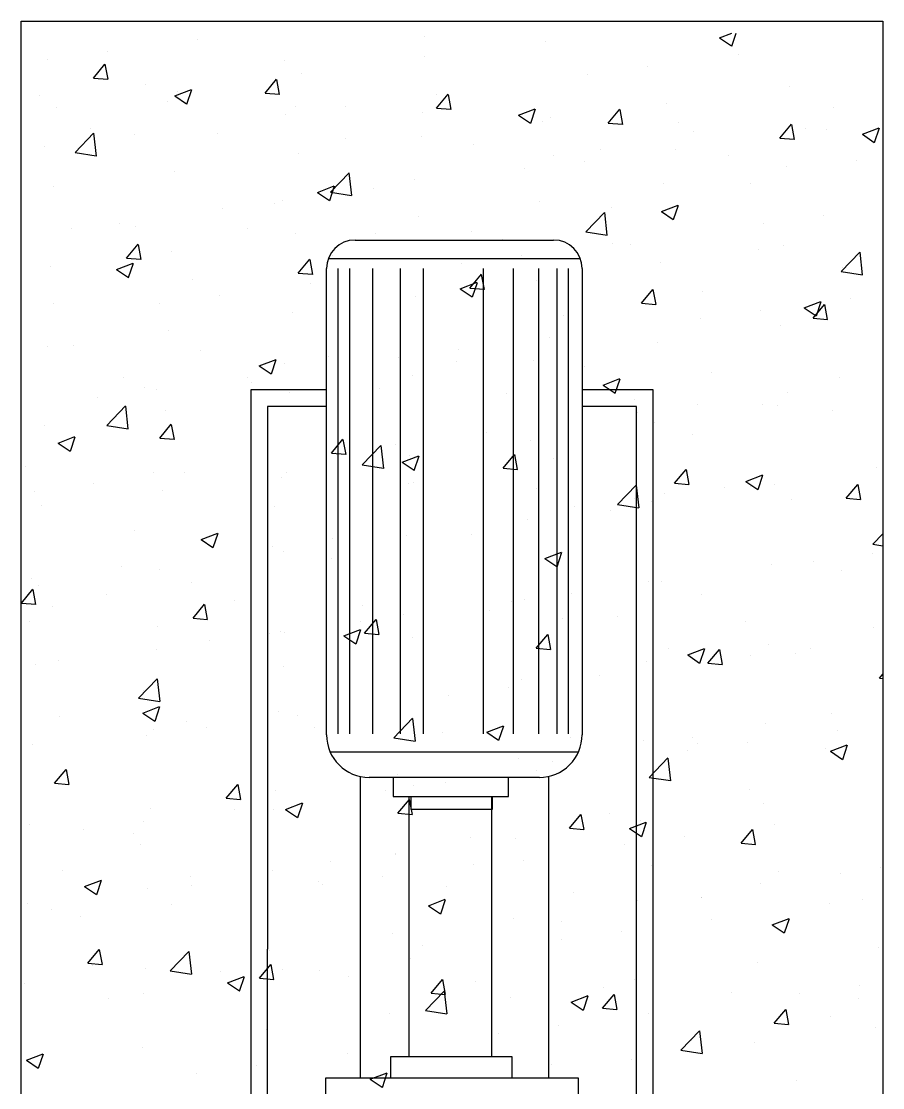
# Model space of a CAD drawing. Header units: inches. Extents: x -90 to 2036, y -33 to 3377.
# Drawn here: x 1088.41 to 1123.84, y 3286.74 to 3330.6 of the extents above; entities that cross this region are included whole.
import ezdxf

# ---------------------------------------------------------------- set-up
doc = ezdxf.new("R2010")
doc.units = ezdxf.units.IN
doc.header["$MEASUREMENT"] = 0
doc.layers.add('First floor Utility', color=69, linetype='CONTINUOUS')

msp = doc.modelspace()

# ---------------------------------------------------------------- linework, layer by layer
at = {"layer": 'First floor Utility', "color": 253, "linetype": 'Continuous'}
for p, q in [((1088.41, 3330.597, -409.449), (1123.843, 3330.597, -409.449)), ((1088.41, 3259.731, -409.449), (1088.41, 3330.597, -409.449)), ((1123.843, 3330.597, -409.449), (1123.843, 3259.731, -409.449)), ((1095.666, 3329.838, -409.449), (1095.666, 3329.838, -409.449)), ((1104.988, 3329.983, -409.449), (1104.988, 3329.983, -409.449)), ((1109.953, 3329.76, -409.449), (1109.953, 3329.76, -409.449)), ((1117.134, 3329.913, -409.449), (1117.633, 3330.105, -409.449)), ((1117.134, 3329.913, -409.449), (1117.623, 3329.583, -409.449)), ((1117.635, 3329.58, -409.449), (1117.811, 3330.105, -409.449)), ((1091.939, 3329.347, -409.449), (1091.939, 3329.347, -409.449)), ((1089.475, 3329.023, -409.449), (1089.475, 3329.023, -409.449)), ((1099.248, 3328.998, -409.449), (1099.248, 3328.998, -409.449)), ((1104.982, 3329.13, -409.449), (1104.982, 3329.13, -409.449)), ((1117.893, 3329.223, -409.449), (1117.893, 3329.223, -409.449)), ((1091.376, 3328.266, -409.449), (1091.85, 3328.831, -409.449)), ((1091.976, 3328.212, -409.449), (1091.862, 3328.829, -409.449)), ((1114.165, 3328.732, -409.449), (1114.165, 3328.732, -409.449)), ((1091.376, 3328.266, -409.449), (1091.964, 3328.215, -409.449)), ((1093.508, 3328.013, -409.449), (1093.508, 3328.013, -409.449)), ((1098.435, 3327.648, -409.449), (1098.91, 3328.214, -409.449)), ((1099.035, 3327.594, -409.449), (1098.922, 3328.211, -409.449)), ((1099.928, 3328.437, -409.449), (1099.928, 3328.437, -409.449)), ((1111.701, 3328.408, -409.449), (1111.701, 3328.408, -409.449)), ((1094.719, 3327.527, -409.449), (1095.408, 3327.791, -409.449)), ((1094.816, 3327.699, -409.449), (1094.816, 3327.699, -409.449)), ((1095.22, 3327.194, -409.449), (1095.42, 3327.789, -409.449)), ((1098.435, 3327.648, -409.449), (1099.024, 3327.597, -409.449)), ((1105.485, 3327.589, -409.449), (1105.485, 3327.589, -409.449)), ((1105.495, 3327.031, -409.449), (1105.969, 3327.596, -409.449)), ((1106.095, 3326.976, -409.449), (1105.981, 3327.593, -409.449)), ((1119.999, 3327.915, -409.449), (1119.999, 3327.915, -409.449)), ((1089.164, 3327.528, -409.449), (1089.164, 3327.528, -409.449)), ((1094.418, 3327.306, -409.449), (1094.418, 3327.306, -409.449)), ((1094.719, 3327.527, -409.449), (1095.208, 3327.197, -409.449)), ((1114.945, 3327.222, -409.449), (1114.945, 3327.222, -409.449)), ((1089.844, 3327.069, -409.449), (1089.844, 3327.069, -409.449)), ((1099.293, 3326.774, -409.449), (1099.293, 3326.774, -409.449)), ((1099.672, 3327.084, -409.449), (1099.672, 3327.084, -409.449)), ((1101.757, 3327.099, -409.449), (1101.757, 3327.099, -409.449)), ((1104.926, 3326.862, -409.449), (1104.926, 3326.862, -409.449)), ((1105.495, 3327.031, -409.449), (1106.083, 3326.979, -409.449)), ((1108.864, 3326.739, -409.449), (1109.553, 3327.003, -409.449)), ((1108.864, 3326.739, -409.449), (1109.353, 3326.408, -409.449)), ((1109.365, 3326.405, -409.449), (1109.565, 3327, -409.449)), ((1112.555, 3326.413, -409.449), (1113.029, 3326.979, -409.449)), ((1113.155, 3326.359, -409.449), (1113.041, 3326.976, -409.449)), ((1121.802, 3327.066, -409.449), (1121.802, 3327.066, -409.449)), ((1109.833, 3326.484, -409.449), (1109.833, 3326.484, -409.449)), ((1110.18, 3326.64, -409.449), (1110.18, 3326.64, -409.449)), ((1112.555, 3326.413, -409.449), (1113.143, 3326.362, -409.449)), ((1115.435, 3326.418, -409.449), (1115.435, 3326.418, -409.449)), ((1119.614, 3325.795, -409.449), (1120.089, 3326.361, -409.449)), ((1120.214, 3325.741, -409.449), (1120.101, 3326.358, -409.449)), ((1090.619, 3325.198, -409.449), (1091.386, 3325.997, -409.449)), ((1091.239, 3326.205, -409.449), (1091.239, 3326.205, -409.449)), ((1091.507, 3325.058, -409.449), (1091.398, 3325.993, -409.449)), ((1093.077, 3325.956, -409.449), (1093.077, 3325.956, -409.449)), ((1096.493, 3325.983, -409.449), (1096.493, 3325.983, -409.449)), ((1104.862, 3325.854, -409.449), (1104.862, 3325.854, -409.449)), ((1116.062, 3326.081, -409.449), (1116.062, 3326.081, -409.449)), ((1120.689, 3326.196, -409.449), (1120.689, 3326.196, -409.449)), ((1121.519, 3326.159, -409.449), (1121.519, 3326.159, -409.449)), ((1123.009, 3325.95, -409.449), (1123.698, 3326.215, -409.449)), ((1123.009, 3325.95, -409.449), (1123.498, 3325.62, -409.449)), ((1123.51, 3325.617, -409.449), (1123.71, 3326.212, -409.449)), ((1089.349, 3325.465, -409.449), (1089.349, 3325.465, -409.449)), ((1101.747, 3325.761, -409.449), (1101.747, 3325.761, -409.449)), ((1107.002, 3325.539, -409.449), (1107.002, 3325.539, -409.449)), ((1119.614, 3325.795, -409.449), (1120.202, 3325.744, -409.449)), ((1090.619, 3325.198, -409.449), (1091.495, 3325.062, -409.449)), ((1099.808, 3325.161, -409.449), (1099.808, 3325.161, -409.449)), ((1110.322, 3325.096, -409.449), (1110.322, 3325.096, -409.449)), ((1112.256, 3325.317, -409.449), (1112.256, 3325.317, -409.449)), ((1115.303, 3325.341, -409.449), (1115.303, 3325.341, -409.449)), ((1117.51, 3325.096, -409.449), (1117.51, 3325.096, -409.449)), ((1109.112, 3324.526, -409.449), (1109.112, 3324.526, -409.449)), ((1111.576, 3324.85, -409.449), (1111.576, 3324.85, -409.449)), ((1119.879, 3324.638, -409.449), (1119.879, 3324.638, -409.449)), ((1122.764, 3324.874, -409.449), (1122.764, 3324.874, -409.449)), ((1094.696, 3324.423, -409.449), (1094.696, 3324.423, -409.449)), ((1101.124, 3323.569, -409.449), (1101.89, 3324.368, -409.449)), ((1102.011, 3323.429, -409.449), (1101.902, 3324.364, -409.449)), ((1104.582, 3324.11, -409.449), (1104.582, 3324.11, -409.449)), ((1089.725, 3323.793, -409.449), (1089.725, 3323.793, -409.449)), ((1100.594, 3323.564, -409.449), (1101.283, 3323.829, -409.449)), ((1101.095, 3323.231, -409.449), (1101.295, 3323.826, -409.449)), ((1102.896, 3323.707, -409.449), (1102.896, 3323.707, -409.449)), ((1114.826, 3323.945, -409.449), (1114.826, 3323.945, -409.449)), ((1118.42, 3323.92, -409.449), (1118.42, 3323.92, -409.449)), ((1099.168, 3323.217, -409.449), (1099.168, 3323.217, -409.449)), ((1100.594, 3323.564, -409.449), (1101.083, 3323.234, -409.449)), ((1101.124, 3323.569, -409.449), (1101.999, 3323.433, -409.449)), ((1109.714, 3323.207, -409.449), (1109.714, 3323.207, -409.449)), ((1096.704, 3322.892, -409.449), (1096.704, 3322.892, -409.449)), ((1098.842, 3323.125, -409.449), (1098.842, 3323.125, -409.449)), ((1112.68, 3322.935, -409.449), (1112.68, 3322.935, -409.449)), ((1114.739, 3322.776, -409.449), (1115.428, 3323.04, -409.449)), ((1114.739, 3322.776, -409.449), (1115.228, 3322.446, -409.449)), ((1115.24, 3322.443, -409.449), (1115.44, 3323.037, -409.449)), ((1104.742, 3322.577, -409.449), (1104.742, 3322.577, -409.449)), ((1111.628, 3321.94, -409.449), (1112.395, 3322.739, -409.449)), ((1112.515, 3321.8, -409.449), (1112.407, 3322.735, -409.449)), ((1121.394, 3322.602, -409.449), (1121.394, 3322.602, -409.449)), ((1090.488, 3322.074, -409.449), (1090.488, 3322.074, -409.449)), ((1092.46, 3322.303, -409.449), (1092.46, 3322.303, -409.449)), ((1093.102, 3322.14, -409.449), (1093.102, 3322.14, -409.449)), ((1097.714, 3322.081, -409.449), (1097.714, 3322.081, -409.449)), ((1099.689, 3321.884, -409.449), (1099.689, 3321.884, -409.449)), ((1106.94, 3321.949, -409.449), (1106.94, 3321.949, -409.449)), ((1111.628, 3321.94, -409.449), (1112.503, 3321.804, -409.449)), ((1118.93, 3322.277, -409.449), (1118.93, 3322.277, -409.449)), ((1092.741, 3320.863, -409.449), (1093.216, 3321.428, -409.449)), ((1102.137, 3321.602, -409.449), (1110.306, 3321.602, -409.449)), ((1102.968, 3321.859, -409.449), (1102.968, 3321.859, -409.449)), ((1108.222, 3321.637, -409.449), (1108.222, 3321.637, -409.449)), ((1112.714, 3321.459, -409.449), (1112.714, 3321.459, -409.449)), ((1093.341, 3320.808, -409.449), (1093.228, 3321.425, -409.449)), ((1094.577, 3321.146, -409.449), (1094.577, 3321.146, -409.449)), ((1113.476, 3321.415, -409.449), (1113.476, 3321.415, -409.449)), ((1118.731, 3321.193, -409.449), (1118.731, 3321.193, -409.449)), ((1119.76, 3321.362, -409.449), (1119.76, 3321.362, -409.449)), ((1122.132, 3320.311, -409.449), (1122.899, 3321.11, -409.449)), ((1123.02, 3320.171, -409.449), (1122.911, 3321.105, -409.449)), ((1092.324, 3320.389, -409.449), (1093.013, 3320.654, -409.449)), ((1092.741, 3320.863, -409.449), (1093.33, 3320.811, -409.449)), ((1092.825, 3320.056, -409.449), (1093.025, 3320.651, -409.449)), ((1099.801, 3320.245, -409.449), (1100.275, 3320.81, -409.449)), ((1100.401, 3320.191, -409.449), (1100.287, 3320.808, -409.449)), ((1101.039, 3320.844, -409.449), (1111.404, 3320.844, -409.449)), ((1101.2, 3320.964, -409.449), (1101.2, 3320.964, -409.449)), ((1106.522, 3320.644, -409.449), (1106.522, 3320.644, -409.449)), ((1108.986, 3320.968, -409.449), (1108.986, 3320.968, -409.449)), ((1114.706, 3320.669, -409.449), (1114.706, 3320.669, -409.449)), ((1089.605, 3320.516, -409.449), (1089.605, 3320.516, -409.449)), ((1092.324, 3320.389, -409.449), (1092.813, 3320.059, -409.449)), ((1099.801, 3320.245, -409.449), (1100.389, 3320.193, -409.449)), ((1100.963, 3301.26, -409.449), (1100.963, 3320.429, -409.449)), ((1101.437, 3320.429, -409.449), (1101.437, 3301.299, -409.449)), ((1101.911, 3320.429, -409.449), (1101.911, 3301.299, -409.449)), ((1102.858, 3320.429, -409.449), (1102.858, 3301.299, -409.449)), ((1103.995, 3320.429, -409.449), (1103.995, 3301.299, -409.449)), ((1104.943, 3320.429, -409.449), (1104.943, 3301.299, -409.449)), ((1106.861, 3319.627, -409.449), (1107.335, 3320.193, -409.449)), ((1107.461, 3319.573, -409.449), (1107.347, 3320.19, -409.449)), ((1107.406, 3320.429, -409.449), (1107.406, 3301.299, -409.449)), ((1108.637, 3320.429, -409.449), (1108.637, 3301.299, -409.449)), ((1109.68, 3320.429, -409.449), (1109.68, 3301.299, -409.449)), ((1110.438, 3320.429, -409.449), (1110.438, 3301.299, -409.449)), ((1110.911, 3320.429, -409.449), (1110.911, 3301.299, -409.449)), ((1111.48, 3320.429, -409.449), (1111.48, 3301.26, -409.449)), ((1122.132, 3320.311, -409.449), (1123.008, 3320.175, -409.449)), ((1122.179, 3320.476, -409.449), (1122.179, 3320.476, -409.449)), ((1095.46, 3319.979, -409.449), (1095.46, 3319.979, -409.449)), ((1100.306, 3319.825, -409.449), (1100.306, 3319.825, -409.449)), ((1106.469, 3319.601, -409.449), (1107.158, 3319.866, -409.449)), ((1106.97, 3319.268, -409.449), (1107.17, 3319.863, -409.449)), ((1109.594, 3319.931, -409.449), (1109.594, 3319.931, -409.449)), ((1096.579, 3319.335, -409.449), (1096.579, 3319.335, -409.449)), ((1104.622, 3319.301, -409.449), (1104.622, 3319.301, -409.449)), ((1106.469, 3319.601, -409.449), (1106.958, 3319.271, -409.449)), ((1106.861, 3319.627, -409.449), (1107.449, 3319.576, -409.449)), ((1113.92, 3319.01, -409.449), (1114.395, 3319.575, -409.449)), ((1114.52, 3318.955, -409.449), (1114.407, 3319.572, -409.449)), ((1116.439, 3319.49, -409.449), (1116.439, 3319.49, -409.449)), ((1089.72, 3318.994, -409.449), (1089.72, 3318.994, -409.449)), ((1094.115, 3319.01, -409.449), (1094.115, 3319.01, -409.449)), ((1113.92, 3319.01, -409.449), (1114.508, 3318.958, -409.449)), ((1120.614, 3318.813, -409.449), (1121.303, 3319.078, -409.449)), ((1120.614, 3318.813, -409.449), (1121.103, 3318.483, -409.449)), ((1120.98, 3318.392, -409.449), (1121.454, 3318.957, -409.449)), ((1121.115, 3318.48, -409.449), (1121.315, 3319.075, -409.449)), ((1121.58, 3318.338, -409.449), (1121.466, 3318.955, -409.449)), ((1122.532, 3319.21, -409.449), (1122.532, 3319.21, -409.449)), ((1099.569, 3318.608, -409.449), (1099.569, 3318.608, -409.449)), ((1110.699, 3318.505, -409.449), (1110.699, 3318.505, -409.449)), ((1116.341, 3318.395, -409.449), (1116.341, 3318.395, -409.449)), ((1118.805, 3318.72, -409.449), (1118.805, 3318.72, -409.449)), ((1120.98, 3318.392, -409.449), (1121.568, 3318.341, -409.449)), ((1119.64, 3318.085, -409.449), (1119.64, 3318.085, -409.449)), ((1094.457, 3317.87, -409.449), (1094.457, 3317.87, -409.449)), ((1104.959, 3317.52, -409.449), (1104.959, 3317.52, -409.449)), ((1110.125, 3317.577, -409.449), (1110.125, 3317.577, -409.449)), ((1089.485, 3317.239, -409.449), (1089.485, 3317.239, -409.449)), ((1090.543, 3317.273, -409.449), (1090.543, 3317.273, -409.449)), ((1095.797, 3317.051, -409.449), (1095.797, 3317.051, -409.449)), ((1106.397, 3317.086, -409.449), (1106.397, 3317.086, -409.449)), ((1114.586, 3317.392, -409.449), (1114.586, 3317.392, -409.449)), ((1098.199, 3316.427, -409.449), (1098.888, 3316.691, -409.449)), ((1098.7, 3316.094, -409.449), (1098.9, 3316.688, -409.449)), ((1101.051, 3316.829, -409.449), (1101.051, 3316.829, -409.449)), ((1103.933, 3316.762, -409.449), (1103.933, 3316.762, -409.449)), ((1106.306, 3316.607, -409.449), (1106.306, 3316.607, -409.449)), ((1109.474, 3316.654, -409.449), (1109.474, 3316.654, -409.449)), ((1098.199, 3316.427, -409.449), (1098.688, 3316.096, -409.449)), ((1099.219, 3316.534, -409.449), (1099.219, 3316.534, -409.449)), ((1111.56, 3316.385, -409.449), (1111.56, 3316.385, -409.449)), ((1092.618, 3315.951, -409.449), (1092.618, 3315.951, -409.449)), ((1097.717, 3315.943, -409.449), (1097.717, 3315.943, -409.449)), ((1097.873, 3315.729, -409.449), (1097.873, 3315.729, -409.449)), ((1104.503, 3316.024, -409.449), (1104.503, 3316.024, -409.449)), ((1112.344, 3315.638, -409.449), (1113.033, 3315.903, -409.449)), ((1112.845, 3315.305, -409.449), (1113.045, 3315.9, -409.449)), ((1116.814, 3316.163, -409.449), (1116.814, 3316.163, -409.449)), ((1122.068, 3315.941, -409.449), (1122.068, 3315.941, -409.449)), ((1093.479, 3315.549, -409.449), (1093.479, 3315.549, -409.449)), ((1093.989, 3315.453, -409.449), (1093.989, 3315.453, -409.449)), ((1097.85, 3315.445, -409.449), (1097.85, 3261.869, -409.449)), ((1100.963, 3315.445, -409.449), (1097.85, 3315.445, -409.449)), ((1099.449, 3315.331, -409.449), (1099.449, 3315.331, -409.449)), ((1103.127, 3315.507, -409.449), (1103.127, 3315.507, -409.449)), ((1114.404, 3315.445, -409.449), (1111.48, 3315.445, -409.449)), ((1112.344, 3315.638, -409.449), (1112.833, 3315.308, -409.449)), ((1114.404, 3292.435, -409.449), (1114.404, 3315.445, -409.449)), ((1119.943, 3315.328, -409.449), (1119.943, 3315.328, -409.449)), ((1091.525, 3315.128, -409.449), (1091.525, 3315.128, -409.449)), ((1108.381, 3315.285, -409.449), (1108.381, 3315.285, -409.449)), ((1113.635, 3315.063, -409.449), (1113.635, 3315.063, -409.449)), ((1091.924, 3313.981, -409.449), (1092.691, 3314.78, -409.449)), ((1092.812, 3313.841, -409.449), (1092.703, 3314.776, -409.449)), ((1094.337, 3314.593, -409.449), (1094.337, 3314.593, -409.449)), ((1098.54, 3314.755, -409.449), (1098.54, 3292.435, -409.449)), ((1100.963, 3314.755, -409.449), (1098.54, 3314.755, -409.449)), ((1113.713, 3314.755, -409.449), (1111.48, 3314.755, -409.449)), ((1113.713, 3292.435, -409.449), (1113.713, 3314.755, -409.449)), ((1113.751, 3314.513, -409.449), (1113.751, 3314.513, -409.449)), ((1116.215, 3314.838, -409.449), (1116.215, 3314.838, -409.449)), ((1118.889, 3314.841, -409.449), (1118.889, 3314.841, -409.449)), ((1119.52, 3314.809, -409.449), (1119.52, 3314.809, -409.449)), ((1121.773, 3314.603, -409.449), (1121.773, 3314.603, -409.449)), ((1091.924, 3313.981, -409.449), (1092.8, 3313.845, -409.449)), ((1094.107, 3313.459, -409.449), (1094.581, 3314.025, -409.449)), ((1094.707, 3313.405, -409.449), (1094.593, 3314.022, -409.449)), ((1114.467, 3314.116, -409.449), (1114.467, 3314.116, -409.449)), ((1089.366, 3313.963, -409.449), (1089.366, 3313.963, -409.449)), ((1107.535, 3313.695, -409.449), (1107.535, 3313.695, -409.449)), ((1116.033, 3313.618, -409.449), (1116.033, 3313.618, -409.449)), ((1089.929, 3313.252, -409.449), (1090.618, 3313.517, -409.449)), ((1089.929, 3313.252, -409.449), (1090.419, 3312.922, -409.449)), ((1090.43, 3312.919, -409.449), (1090.63, 3313.514, -409.449)), ((1094.107, 3313.459, -409.449), (1094.695, 3313.408, -409.449)), ((1101.167, 3312.841, -409.449), (1101.641, 3313.407, -409.449)), ((1101.767, 3312.787, -409.449), (1101.653, 3313.404, -409.449)), ((1102.429, 3312.352, -409.449), (1103.195, 3313.151, -409.449)), ((1103.316, 3312.212, -409.449), (1103.207, 3313.147, -409.449)), ((1103.808, 3313.204, -409.449), (1103.808, 3313.204, -409.449)), ((1109.355, 3313.378, -409.449), (1109.355, 3313.378, -409.449)), ((1101.167, 3312.841, -409.449), (1101.755, 3312.79, -409.449)), ((1101.344, 3312.88, -409.449), (1101.344, 3312.88, -409.449)), ((1104.074, 3312.464, -409.449), (1104.763, 3312.728, -409.449)), ((1104.383, 3312.748, -409.449), (1104.383, 3312.748, -409.449)), ((1104.575, 3312.131, -409.449), (1104.775, 3312.726, -409.449)), ((1108.226, 3312.224, -409.449), (1108.701, 3312.789, -409.449)), ((1108.826, 3312.169, -409.449), (1108.713, 3312.786, -409.449)), ((1088.585, 3312.27, -409.449), (1088.585, 3312.27, -409.449)), ((1102.429, 3312.352, -409.449), (1103.304, 3312.216, -409.449)), ((1104.074, 3312.464, -409.449), (1104.564, 3312.134, -409.449)), ((1108.226, 3312.224, -409.449), (1108.815, 3312.172, -409.449)), ((1110.293, 3312.632, -409.449), (1110.293, 3312.632, -409.449)), ((1123.57, 3312.265, -409.449), (1123.57, 3312.265, -409.449)), ((1093.839, 3312.048, -409.449), (1093.839, 3312.048, -409.449)), ((1095.128, 3312.061, -409.449), (1095.128, 3312.061, -409.449)), ((1099.093, 3311.826, -409.449), (1099.093, 3311.826, -409.449)), ((1099.33, 3312.055, -409.449), (1099.33, 3312.055, -409.449)), ((1115.286, 3311.606, -409.449), (1115.76, 3312.172, -409.449)), ((1115.886, 3311.552, -409.449), (1115.772, 3312.169, -409.449)), ((1118.219, 3311.676, -409.449), (1118.908, 3311.94, -409.449)), ((1118.72, 3311.343, -409.449), (1118.92, 3311.937, -409.449)), ((1091.4, 3311.571, -409.449), (1091.4, 3311.571, -409.449)), ((1104.347, 3311.604, -409.449), (1104.347, 3311.604, -409.449)), ((1104.553, 3311.647, -409.449), (1104.553, 3311.647, -409.449)), ((1109.602, 3311.382, -409.449), (1109.602, 3311.382, -409.449)), ((1112.933, 3310.723, -409.449), (1113.7, 3311.522, -409.449)), ((1113.82, 3310.583, -409.449), (1113.712, 3311.518, -409.449)), ((1115.286, 3311.606, -409.449), (1115.874, 3311.555, -409.449)), ((1117.354, 3311.446, -409.449), (1117.354, 3311.446, -409.449)), ((1118.219, 3311.676, -409.449), (1118.709, 3311.345, -409.449)), ((1118.391, 3311.456, -409.449), (1118.391, 3311.456, -409.449)), ((1119.401, 3311.532, -409.449), (1119.401, 3311.532, -409.449)), ((1122.345, 3310.989, -409.449), (1122.82, 3311.554, -409.449)), ((1122.946, 3310.934, -409.449), (1122.832, 3311.551, -409.449)), ((1088.936, 3311.246, -409.449), (1088.936, 3311.246, -409.449)), ((1094.218, 3311.317, -409.449), (1094.218, 3311.317, -409.449)), ((1113.626, 3310.956, -409.449), (1113.626, 3310.956, -409.449)), ((1114.856, 3311.16, -409.449), (1114.856, 3311.16, -409.449)), ((1120.11, 3310.938, -409.449), (1120.11, 3310.938, -409.449)), ((1122.345, 3310.989, -409.449), (1122.934, 3310.937, -409.449)), ((1089.246, 3310.686, -409.449), (1089.246, 3310.686, -409.449)), ((1098.813, 3310.662, -409.449), (1098.813, 3310.662, -409.449)), ((1111.162, 3310.631, -409.449), (1111.162, 3310.631, -409.449)), ((1112.651, 3310.471, -409.449), (1112.651, 3310.471, -409.449)), ((1112.933, 3310.723, -409.449), (1113.808, 3310.587, -409.449)), ((1114.347, 3310.839, -409.449), (1114.347, 3310.839, -409.449)), ((1109.235, 3310.101, -409.449), (1109.235, 3310.101, -409.449)), ((1093.073, 3309.676, -409.449), (1093.073, 3309.676, -409.449)), ((1104.946, 3309.813, -409.449), (1104.946, 3309.813, -409.449)), ((1095.804, 3309.289, -409.449), (1096.493, 3309.554, -409.449)), ((1095.804, 3309.289, -409.449), (1096.294, 3308.959, -409.449)), ((1096.306, 3308.956, -409.449), (1096.505, 3309.551, -409.449)), ((1101.218, 3309.322, -409.449), (1101.218, 3309.322, -409.449)), ((1104.263, 3309.471, -409.449), (1104.263, 3309.471, -409.449)), ((1106.911, 3309.486, -409.449), (1106.911, 3309.486, -409.449)), ((1123.437, 3309.094, -409.449), (1123.843, 3309.517, -409.449)), ((1098.755, 3308.998, -409.449), (1098.755, 3308.998, -409.449)), ((1099.21, 3308.778, -409.449), (1099.21, 3308.778, -409.449)), ((1109.949, 3308.501, -409.449), (1110.638, 3308.766, -409.449)), ((1110.451, 3308.168, -409.449), (1110.65, 3308.763, -409.449)), ((1123.437, 3309.094, -409.449), (1123.843, 3309.031, -409.449)), ((1101.171, 3308.501, -409.449), (1101.171, 3308.501, -409.449)), ((1109.949, 3308.501, -409.449), (1110.439, 3308.171, -409.449)), ((1120.981, 3308.383, -409.449), (1120.981, 3308.383, -409.449)), ((1123.445, 3308.707, -409.449), (1123.445, 3308.707, -409.449)), ((1092.538, 3308.179, -409.449), (1092.538, 3308.179, -409.449)), ((1094.098, 3308.04, -409.449), (1094.098, 3308.04, -409.449)), ((1119.281, 3308.256, -409.449), (1119.281, 3308.256, -409.449)), ((1122.15, 3308.012, -409.449), (1122.15, 3308.012, -409.449)), ((1088.811, 3307.689, -409.449), (1088.811, 3307.689, -409.449)), ((1089.126, 3307.41, -409.449), (1089.126, 3307.41, -409.449)), ((1095.431, 3307.515, -409.449), (1095.431, 3307.515, -409.449)), ((1114.227, 3307.563, -409.449), (1114.227, 3307.563, -409.449)), ((1114.765, 3307.564, -409.449), (1114.765, 3307.564, -409.449)), ((1088.413, 3306.673, -409.449), (1088.887, 3307.239, -409.449)), ((1089.013, 3306.619, -409.449), (1088.899, 3307.236, -409.449)), ((1091.922, 3307.019, -409.449), (1091.922, 3307.019, -409.449)), ((1111.037, 3307.074, -409.449), (1111.037, 3307.074, -409.449)), ((1116.41, 3307.027, -409.449), (1116.41, 3307.027, -409.449)), ((1088.413, 3306.673, -409.449), (1089.001, 3306.622, -409.449)), ((1089.691, 3306.53, -409.449), (1089.691, 3306.53, -409.449)), ((1095.473, 3306.056, -409.449), (1095.947, 3306.621, -409.449)), ((1096.073, 3306.001, -409.449), (1095.959, 3306.618, -409.449)), ((1097.177, 3306.797, -409.449), (1097.177, 3306.797, -409.449)), ((1102.431, 3306.575, -409.449), (1102.431, 3306.575, -409.449)), ((1108.573, 3306.749, -409.449), (1108.573, 3306.749, -409.449)), ((1109.115, 3306.825, -409.449), (1109.115, 3306.825, -409.449)), ((1104.144, 3306.195, -409.449), (1104.144, 3306.195, -409.449)), ((1107.685, 3306.353, -409.449), (1107.685, 3306.353, -409.449)), ((1112.939, 3306.131, -409.449), (1112.939, 3306.131, -409.449)), ((1088.743, 3305.918, -409.449), (1088.743, 3305.918, -409.449)), ((1093.998, 3305.696, -409.449), (1093.998, 3305.696, -409.449)), ((1095.473, 3306.056, -409.449), (1096.061, 3306.004, -409.449)), ((1102.357, 3305.931, -409.449), (1102.357, 3305.931, -409.449)), ((1102.532, 3305.438, -409.449), (1103.007, 3306.003, -409.449)), ((1103.132, 3305.384, -409.449), (1103.019, 3306.001, -409.449)), ((1110.67, 3306.041, -409.449), (1110.67, 3306.041, -409.449)), ((1118.193, 3305.909, -409.449), (1118.193, 3305.909, -409.449)), ((1123.447, 3305.687, -409.449), (1123.447, 3305.687, -409.449)), ((1098.629, 3305.44, -409.449), (1098.629, 3305.44, -409.449)), ((1099.09, 3305.501, -409.449), (1099.09, 3305.501, -409.449)), ((1099.252, 3305.474, -409.449), (1099.252, 3305.474, -409.449)), ((1101.679, 3305.327, -409.449), (1102.368, 3305.591, -409.449)), ((1101.679, 3305.327, -409.449), (1102.169, 3304.996, -409.449)), ((1102.181, 3304.994, -409.449), (1102.38, 3305.588, -409.449)), ((1102.532, 3305.438, -409.449), (1103.121, 3305.386, -409.449)), ((1104.506, 3305.252, -409.449), (1104.506, 3305.252, -409.449)), ((1109.592, 3304.82, -409.449), (1110.066, 3305.386, -409.449)), ((1110.192, 3304.766, -409.449), (1110.078, 3305.383, -409.449)), ((1093.978, 3304.764, -409.449), (1093.978, 3304.764, -409.449)), ((1096.165, 3305.116, -409.449), (1096.165, 3305.116, -409.449)), ((1104.93, 3305.056, -409.449), (1104.93, 3305.056, -409.449)), ((1109.592, 3304.82, -409.449), (1110.18, 3304.769, -409.449)), ((1109.76, 3305.03, -409.449), (1109.76, 3305.03, -409.449)), ((1115.014, 3304.808, -409.449), (1115.014, 3304.808, -409.449)), ((1115.824, 3304.538, -409.449), (1116.513, 3304.803, -409.449)), ((1116.326, 3304.205, -409.449), (1116.525, 3304.8, -409.449)), ((1116.652, 3304.203, -409.449), (1117.126, 3304.768, -409.449)), ((1117.252, 3304.148, -409.449), (1117.138, 3304.765, -409.449)), ((1119.161, 3304.979, -409.449), (1119.161, 3304.979, -409.449)), ((1120.855, 3304.825, -409.449), (1120.855, 3304.825, -409.449)), ((1115.824, 3304.538, -409.449), (1116.314, 3304.208, -409.449)), ((1118.391, 3304.501, -409.449), (1118.391, 3304.501, -409.449)), ((1120.268, 3304.586, -409.449), (1120.268, 3304.586, -409.449)), ((1089.007, 3304.133, -409.449), (1089.007, 3304.133, -409.449)), ((1089.949, 3304.297, -409.449), (1089.949, 3304.297, -409.449)), ((1099.19, 3304.071, -409.449), (1099.19, 3304.071, -409.449)), ((1114.108, 3304.286, -409.449), (1114.108, 3304.286, -409.449)), ((1116.652, 3304.203, -409.449), (1117.24, 3304.151, -409.449)), ((1093.229, 3302.764, -409.449), (1093.996, 3303.563, -409.449)), ((1094.117, 3302.624, -409.449), (1094.008, 3303.559, -409.449)), ((1108.996, 3303.548, -409.449), (1108.996, 3303.548, -409.449)), ((1112.175, 3303.682, -409.449), (1112.175, 3303.682, -409.449)), ((1123.711, 3303.585, -409.449), (1123.843, 3303.743, -409.449)), ((1123.711, 3303.585, -409.449), (1123.843, 3303.573, -409.449)), ((1093.45, 3303.086, -409.449), (1093.45, 3303.086, -409.449)), ((1108.448, 3303.192, -409.449), (1108.448, 3303.192, -409.449)), ((1093.229, 3302.764, -409.449), (1094.105, 3302.629, -409.449)), ((1104.024, 3302.918, -409.449), (1104.024, 3302.918, -409.449)), ((1105.984, 3302.867, -409.449), (1105.984, 3302.867, -409.449)), ((1093.409, 3302.152, -409.449), (1094.098, 3302.417, -409.449)), ((1093.409, 3302.152, -409.449), (1093.899, 3301.822, -409.449)), ((1093.911, 3301.819, -409.449), (1094.11, 3302.414, -409.449)), ((1098.971, 3302.225, -409.449), (1098.971, 3302.225, -409.449)), ((1121.744, 3302.139, -409.449), (1121.744, 3302.139, -409.449)), ((1089.964, 3302.016, -409.449), (1089.964, 3302.016, -409.449)), ((1095.218, 3301.794, -409.449), (1095.218, 3301.794, -409.449)), ((1099.768, 3302.049, -409.449), (1099.768, 3302.049, -409.449)), ((1103.734, 3301.135, -409.449), (1104.5, 3301.934, -409.449)), ((1104.621, 3300.995, -409.449), (1104.512, 3301.93, -409.449)), ((1119.041, 3301.703, -409.449), (1119.041, 3301.703, -409.449)), ((1093.858, 3301.487, -409.449), (1093.858, 3301.487, -409.449)), ((1096.04, 3301.558, -409.449), (1096.04, 3301.558, -409.449)), ((1100.473, 3301.572, -409.449), (1100.473, 3301.572, -409.449)), ((1105.727, 3301.35, -409.449), (1105.727, 3301.35, -409.449)), ((1107.554, 3301.364, -409.449), (1108.243, 3301.628, -409.449)), ((1107.554, 3301.364, -409.449), (1108.044, 3301.034, -409.449)), ((1108.056, 3301.031, -409.449), (1108.255, 3301.626, -409.449)), ((1121.994, 3301.434, -409.449), (1121.994, 3301.434, -409.449)), ((1088.887, 3300.857, -409.449), (1088.887, 3300.857, -409.449)), ((1093.576, 3301.234, -409.449), (1093.576, 3301.234, -409.449)), ((1103.734, 3301.135, -409.449), (1104.609, 3300.999, -409.449)), ((1110.981, 3301.128, -409.449), (1110.981, 3301.128, -409.449)), ((1113.988, 3301.01, -409.449), (1113.988, 3301.01, -409.449)), ((1116.004, 3301.154, -409.449), (1116.004, 3301.154, -409.449)), ((1116.235, 3300.906, -409.449), (1116.235, 3300.906, -409.449)), ((1118.266, 3300.943, -409.449), (1118.266, 3300.943, -409.449)), ((1121.699, 3300.576, -409.449), (1122.388, 3300.84, -409.449)), ((1122.201, 3300.242, -409.449), (1122.4, 3300.837, -409.449)), ((1111.327, 3300.543, -409.449), (1101.116, 3300.543, -409.449)), ((1115.802, 3300.619, -409.449), (1115.802, 3300.619, -409.449)), ((1121.489, 3300.684, -409.449), (1121.489, 3300.684, -409.449)), ((1121.699, 3300.576, -409.449), (1122.189, 3300.245, -409.449)), ((1108.876, 3300.272, -409.449), (1108.876, 3300.272, -409.449)), ((1110.264, 3300.169, -409.449), (1110.264, 3300.169, -409.449)), ((1114.238, 3299.506, -409.449), (1115.005, 3300.305, -409.449)), ((1115.125, 3299.366, -409.449), (1115.017, 3300.301, -409.449)), ((1089.779, 3299.27, -409.449), (1090.253, 3299.835, -409.449)), ((1090.379, 3299.215, -409.449), (1090.265, 3299.832, -409.449)), ((1102.359, 3292.435, -409.449), (1102.359, 3299.538, -409.449)), ((1103.904, 3299.641, -409.449), (1103.904, 3299.641, -409.449)), ((1109.586, 3299.8, -409.449), (1109.586, 3299.8, -409.449)), ((1110.116, 3292.435, -409.449), (1110.116, 3299.545, -409.449)), ((1114.238, 3299.506, -409.449), (1115.113, 3299.37, -409.449)), ((1089.779, 3299.27, -409.449), (1090.367, 3299.218, -409.449)), ((1096.838, 3298.652, -409.449), (1097.313, 3299.218, -409.449)), ((1097.438, 3298.598, -409.449), (1097.325, 3299.215, -409.449)), ((1109.72, 3299.5, -409.449), (1102.723, 3299.5, -409.449)), ((1104.524, 3299.183, -409.449), (1104.524, 3299.183, -409.449)), ((1105.858, 3299.31, -409.449), (1105.858, 3299.31, -409.449)), ((1096.838, 3298.652, -409.449), (1097.427, 3298.601, -409.449)), ((1098.851, 3298.948, -409.449), (1098.851, 3298.948, -409.449)), ((1103.394, 3298.985, -409.449), (1103.394, 3298.985, -409.449)), ((1104.35, 3298.716, -409.449), (1104.35, 3292.435, -409.449)), ((1104.443, 3298.179, -409.449), (1104.443, 3298.716, -409.449)), ((1107.761, 3292.435, -409.449), (1107.761, 3298.716, -409.449)), ((1107.779, 3298.716, -409.449), (1107.779, 3298.179, -409.449)), ((1118.362, 3298.993, -409.449), (1118.362, 3298.993, -409.449)), ((1093.739, 3298.211, -409.449), (1093.739, 3298.211, -409.449)), ((1098.784, 3298.198, -409.449), (1098.784, 3298.198, -409.449)), ((1099.284, 3298.189, -409.449), (1099.973, 3298.454, -409.449)), ((1099.284, 3298.189, -409.449), (1099.774, 3297.859, -409.449)), ((1099.786, 3297.856, -409.449), (1099.985, 3298.451, -409.449)), ((1103.898, 3298.034, -409.449), (1104.372, 3298.6, -409.449)), ((1104.498, 3297.98, -409.449), (1104.384, 3298.597, -409.449)), ((1118.922, 3298.426, -409.449), (1118.922, 3298.426, -409.449)), ((1097.178, 3298.167, -409.449), (1097.178, 3298.167, -409.449)), ((1103.898, 3298.034, -409.449), (1104.486, 3297.983, -409.449)), ((1107.779, 3298.179, -409.449), (1104.443, 3298.179, -409.449)), ((1110.958, 3297.417, -409.449), (1111.432, 3297.982, -409.449)), ((1111.558, 3297.363, -409.449), (1111.444, 3297.979, -409.449)), ((1112.622, 3298.008, -409.449), (1112.622, 3298.008, -409.449)), ((1088.767, 3297.58, -409.449), (1088.767, 3297.58, -409.449)), ((1090.987, 3297.352, -409.449), (1090.987, 3297.352, -409.449)), ((1093.451, 3297.676, -409.449), (1093.451, 3297.676, -409.449)), ((1110.958, 3297.417, -409.449), (1111.546, 3297.365, -409.449)), ((1113.429, 3297.401, -409.449), (1114.118, 3297.666, -409.449)), ((1113.429, 3297.401, -409.449), (1113.919, 3297.071, -409.449)), ((1113.868, 3297.733, -409.449), (1113.868, 3297.733, -409.449)), ((1113.931, 3297.068, -409.449), (1114.13, 3297.663, -409.449)), ((1118.017, 3296.799, -409.449), (1118.492, 3297.365, -409.449)), ((1118.617, 3296.745, -409.449), (1118.504, 3297.362, -409.449)), ((1119.404, 3297.552, -409.449), (1119.404, 3297.552, -409.449)), ((1093.044, 3297.213, -409.449), (1093.044, 3297.213, -409.449)), ((1106.882, 3297.022, -409.449), (1106.882, 3297.022, -409.449)), ((1108.756, 3296.995, -409.449), (1108.756, 3296.995, -409.449)), ((1115.677, 3297.061, -409.449), (1115.677, 3297.061, -409.449)), ((1093.302, 3296.764, -409.449), (1093.302, 3296.764, -409.449)), ((1098.556, 3296.542, -409.449), (1098.556, 3296.542, -409.449)), ((1113.213, 3296.737, -409.449), (1113.213, 3296.737, -409.449)), ((1118.017, 3296.799, -409.449), (1118.605, 3296.748, -409.449)), ((1101.142, 3296.037, -409.449), (1101.142, 3296.037, -409.449)), ((1103.785, 3296.365, -409.449), (1103.785, 3296.365, -409.449)), ((1103.81, 3296.32, -409.449), (1103.81, 3296.32, -409.449)), ((1109.064, 3296.098, -409.449), (1109.064, 3296.098, -409.449)), ((1090.123, 3295.664, -409.449), (1090.123, 3295.664, -409.449)), ((1098.731, 3295.672, -409.449), (1098.731, 3295.672, -409.449)), ((1106.997, 3295.918, -409.449), (1106.997, 3295.918, -409.449)), ((1114.318, 3295.876, -409.449), (1114.318, 3295.876, -409.449)), ((1119.572, 3295.654, -409.449), (1119.572, 3295.654, -409.449)), ((1123.774, 3295.78, -409.449), (1123.774, 3295.78, -409.449)), ((1091.014, 3295.015, -409.449), (1091.704, 3295.279, -409.449)), ((1091.516, 3294.682, -409.449), (1091.715, 3295.277, -409.449)), ((1095.377, 3295.442, -409.449), (1095.377, 3295.442, -409.449)), ((1100.631, 3295.22, -409.449), (1100.631, 3295.22, -409.449)), ((1103.269, 3295.428, -409.449), (1103.269, 3295.428, -409.449)), ((1118.802, 3295.15, -409.449), (1118.802, 3295.15, -409.449)), ((1122.121, 3295.549, -409.449), (1122.121, 3295.549, -409.449)), ((1091.014, 3295.015, -409.449), (1091.504, 3294.685, -409.449)), ((1093.619, 3294.934, -409.449), (1093.619, 3294.934, -409.449)), ((1095.402, 3295.052, -409.449), (1095.402, 3295.052, -409.449)), ((1100.805, 3295.103, -409.449), (1100.805, 3295.103, -409.449)), ((1105.885, 3294.998, -409.449), (1105.885, 3294.998, -409.449)), ((1111.139, 3294.776, -409.449), (1111.139, 3294.776, -409.449)), ((1088.648, 3294.304, -409.449), (1088.648, 3294.304, -409.449)), ((1094.589, 3294.285, -409.449), (1094.589, 3294.285, -409.449)), ((1105.159, 3294.227, -409.449), (1105.849, 3294.491, -409.449)), ((1105.661, 3293.893, -409.449), (1105.86, 3294.488, -409.449)), ((1113.749, 3294.457, -409.449), (1113.749, 3294.457, -409.449)), ((1116.381, 3294.563, -409.449), (1116.381, 3294.563, -409.449)), ((1116.394, 3294.554, -409.449), (1116.394, 3294.554, -409.449)), ((1121.648, 3294.332, -409.449), (1121.648, 3294.332, -409.449)), ((1123.031, 3294.488, -409.449), (1123.031, 3294.488, -409.449)), ((1089.662, 3294.067, -409.449), (1089.662, 3294.067, -409.449)), ((1105.159, 3294.227, -409.449), (1105.649, 3293.896, -409.449)), ((1090.861, 3293.794, -409.449), (1090.861, 3293.794, -409.449)), ((1108.637, 3293.719, -409.449), (1108.637, 3293.719, -409.449)), ((1110.641, 3293.578, -409.449), (1110.641, 3293.578, -409.449)), ((1116.815, 3293.67, -409.449), (1116.815, 3293.67, -409.449)), ((1119.304, 3293.438, -409.449), (1119.993, 3293.703, -409.449)), ((1119.304, 3293.438, -409.449), (1119.794, 3293.108, -409.449)), ((1119.806, 3293.105, -409.449), (1120.005, 3293.7, -409.449)), ((1103.665, 3293.088, -409.449), (1103.665, 3293.088, -409.449)), ((1113.088, 3293.179, -409.449), (1113.088, 3293.179, -409.449)), ((1104.901, 3292.593, -409.449), (1104.901, 3292.593, -409.449)), ((1110.624, 3292.855, -409.449), (1110.624, 3292.855, -409.449)), ((1123.654, 3292.503, -409.449), (1123.654, 3292.503, -409.449)), ((1091.144, 3291.866, -409.449), (1091.619, 3292.432, -409.449)), ((1091.744, 3291.812, -409.449), (1091.631, 3292.429, -409.449)), ((1094.534, 3291.547, -409.449), (1095.301, 3292.346, -409.449)), ((1095.422, 3291.407, -409.449), (1095.313, 3292.342, -409.449)), ((1098.54, 3283.465, -409.449), (1098.54, 3292.435, -409.449)), ((1098.611, 3292.395, -409.449), (1098.611, 3292.395, -409.449)), ((1102.359, 3287.144, -409.449), (1102.359, 3292.435, -409.449)), ((1104.35, 3292.435, -409.449), (1104.35, 3288.015, -409.449)), ((1107.761, 3288.015, -409.449), (1107.761, 3292.435, -409.449)), ((1110.116, 3287.144, -409.449), (1110.116, 3292.435, -409.449)), ((1113.713, 3283.465, -409.449), (1113.713, 3292.435, -409.449)), ((1114.404, 3283.465, -409.449), (1114.404, 3292.435, -409.449)), ((1091.144, 3291.866, -409.449), (1091.733, 3291.815, -409.449)), ((1091.343, 3291.761, -409.449), (1091.343, 3291.761, -409.449)), ((1093.499, 3291.657, -409.449), (1093.499, 3291.657, -409.449)), ((1098.204, 3291.249, -409.449), (1098.678, 3291.814, -409.449)), ((1098.804, 3291.194, -409.449), (1098.69, 3291.811, -409.449)), ((1099.161, 3291.607, -409.449), (1099.161, 3291.607, -409.449)), ((1104.408, 3292.036, -409.449), (1104.408, 3292.036, -409.449)), ((1118.682, 3291.873, -409.449), (1118.682, 3291.873, -409.449)), ((1094.534, 3291.547, -409.449), (1095.409, 3291.412, -409.449)), ((1096.598, 3291.539, -409.449), (1096.598, 3291.539, -409.449)), ((1096.889, 3291.052, -409.449), (1097.579, 3291.317, -409.449)), ((1097.391, 3290.719, -409.449), (1097.59, 3291.314, -409.449)), ((1098.204, 3291.249, -409.449), (1098.792, 3291.197, -409.449)), ((1098.216, 3291.221, -409.449), (1098.216, 3291.221, -409.449)), ((1100.68, 3291.546, -409.449), (1100.68, 3291.546, -409.449)), ((1101.852, 3291.317, -409.449), (1101.852, 3291.317, -409.449)), ((1105.264, 3290.631, -409.449), (1105.738, 3291.197, -409.449)), ((1105.864, 3290.577, -409.449), (1105.75, 3291.194, -409.449)), ((1113.629, 3291.18, -409.449), (1113.629, 3291.18, -409.449)), ((1088.528, 3291.027, -409.449), (1088.528, 3291.027, -409.449)), ((1096.889, 3291.052, -409.449), (1097.379, 3290.722, -409.449)), ((1107.106, 3291.095, -409.449), (1107.106, 3291.095, -409.449)), ((1112.36, 3290.873, -409.449), (1112.36, 3290.873, -409.449)), ((1122.906, 3290.931, -409.449), (1122.906, 3290.931, -409.449)), ((1092, 3290.403, -409.449), (1092, 3290.403, -409.449)), ((1093.421, 3290.622, -409.449), (1093.421, 3290.622, -409.449)), ((1105.038, 3289.918, -409.449), (1105.805, 3290.717, -409.449)), ((1105.264, 3290.631, -409.449), (1105.852, 3290.58, -409.449)), ((1105.926, 3289.778, -409.449), (1105.817, 3290.713, -409.449)), ((1108.517, 3290.442, -409.449), (1108.517, 3290.442, -409.449)), ((1111.034, 3290.264, -409.449), (1111.724, 3290.528, -409.449)), ((1111.536, 3289.931, -409.449), (1111.735, 3290.525, -409.449)), ((1112.323, 3290.013, -409.449), (1112.798, 3290.579, -409.449)), ((1112.923, 3289.959, -409.449), (1112.81, 3290.576, -409.449)), ((1117.614, 3290.651, -409.449), (1117.614, 3290.651, -409.449)), ((1120.442, 3290.606, -409.449), (1120.442, 3290.606, -409.449)), ((1122.868, 3290.429, -409.449), (1122.868, 3290.429, -409.449)), ((1105.038, 3289.918, -409.449), (1105.914, 3289.783, -409.449)), ((1111.034, 3290.264, -409.449), (1111.524, 3289.934, -409.449)), ((1112.323, 3290.013, -409.449), (1112.912, 3289.962, -409.449)), ((1119.383, 3289.396, -409.449), (1119.857, 3289.961, -409.449)), ((1119.983, 3289.341, -409.449), (1119.869, 3289.958, -409.449)), ((1103.545, 3289.812, -409.449), (1103.545, 3289.812, -409.449)), ((1114.226, 3289.788, -409.449), (1114.226, 3289.788, -409.449)), ((1121.715, 3289.676, -409.449), (1121.715, 3289.676, -409.449)), ((1098.492, 3289.119, -409.449), (1098.492, 3289.119, -409.449)), ((1110.498, 3289.297, -409.449), (1110.498, 3289.297, -409.449)), ((1115.543, 3288.289, -409.449), (1116.309, 3289.088, -409.449)), ((1116.43, 3288.149, -409.449), (1116.321, 3289.084, -409.449)), ((1119.383, 3289.396, -409.449), (1119.971, 3289.344, -409.449)), ((1123.534, 3289.227, -409.449), (1123.534, 3289.227, -409.449)), ((1108.034, 3288.973, -409.449), (1108.034, 3288.973, -409.449)), ((1115.975, 3288.691, -409.449), (1115.975, 3288.691, -409.449)), ((1118.563, 3288.597, -409.449), (1118.563, 3288.597, -409.449)), ((1088.62, 3287.877, -409.449), (1089.309, 3288.142, -409.449)), ((1089.121, 3287.544, -409.449), (1089.321, 3288.139, -409.449)), ((1093.38, 3288.381, -409.449), (1093.38, 3288.381, -409.449)), ((1101.818, 3288.154, -409.449), (1101.818, 3288.154, -409.449)), ((1115.543, 3288.289, -409.449), (1116.418, 3288.153, -409.449)), ((1088.62, 3287.877, -409.449), (1089.109, 3287.547, -409.449)), ((1098.091, 3287.664, -409.449), (1098.091, 3287.664, -409.449)), ((1108.604, 3288.016, -409.449), (1103.601, 3288.016, -409.449)), ((1103.601, 3288.016, -409.449), (1103.601, 3287.145, -409.449)), ((1108.604, 3287.145, -409.449), (1108.604, 3288.016, -409.449)), ((1110.235, 3287.705, -409.449), (1110.235, 3287.705, -409.449)), ((1113.509, 3287.903, -409.449), (1113.509, 3287.903, -409.449)), ((1095.627, 3287.339, -409.449), (1095.627, 3287.339, -409.449)), ((1102.765, 3287.089, -409.449), (1103.454, 3287.354, -409.449)), ((1103.266, 3286.756, -409.449), (1103.466, 3287.351, -409.449)), ((1102.765, 3287.089, -409.449), (1103.254, 3286.759, -409.449)), ((1108.397, 3287.166, -409.449), (1108.397, 3287.166, -409.449)), ((1120.317, 3287.049, -409.449), (1120.317, 3287.049, -409.449))]:
    msp.add_line(p, q, dxfattribs=at)
at = {"layer": 'First floor Utility', "color": 253, "linetype": 'Continuous', "elevation": -409.449}
msp.add_lwpolyline([(1103.711, 3299.5), (1103.711, 3298.716), (1108.448, 3298.716), (1108.448, 3299.5)], dxfattribs=at)
msp.add_lwpolyline([(1111.314, 3284.727), (1100.94, 3284.727), (1100.94, 3287.145), (1111.314, 3287.145)], close=True, dxfattribs=at)
at = {"layer": 'First floor Utility', "color": 253, "linetype": 'Continuous'}
for centre, radius, start, end in [((1102.137, 3320.429, -409.449), 1.173, 90, 180), ((1110.306, 3320.429, -409.449), 1.173, 0, 90), ((1102.723, 3301.26, -409.449), 1.76, 180, 270), ((1109.72, 3301.26, -409.449), 1.76, 270, 0.0014)]:
    msp.add_arc(centre, radius, start, end, dxfattribs=at)

doc.saveas('drawing.dxf')
